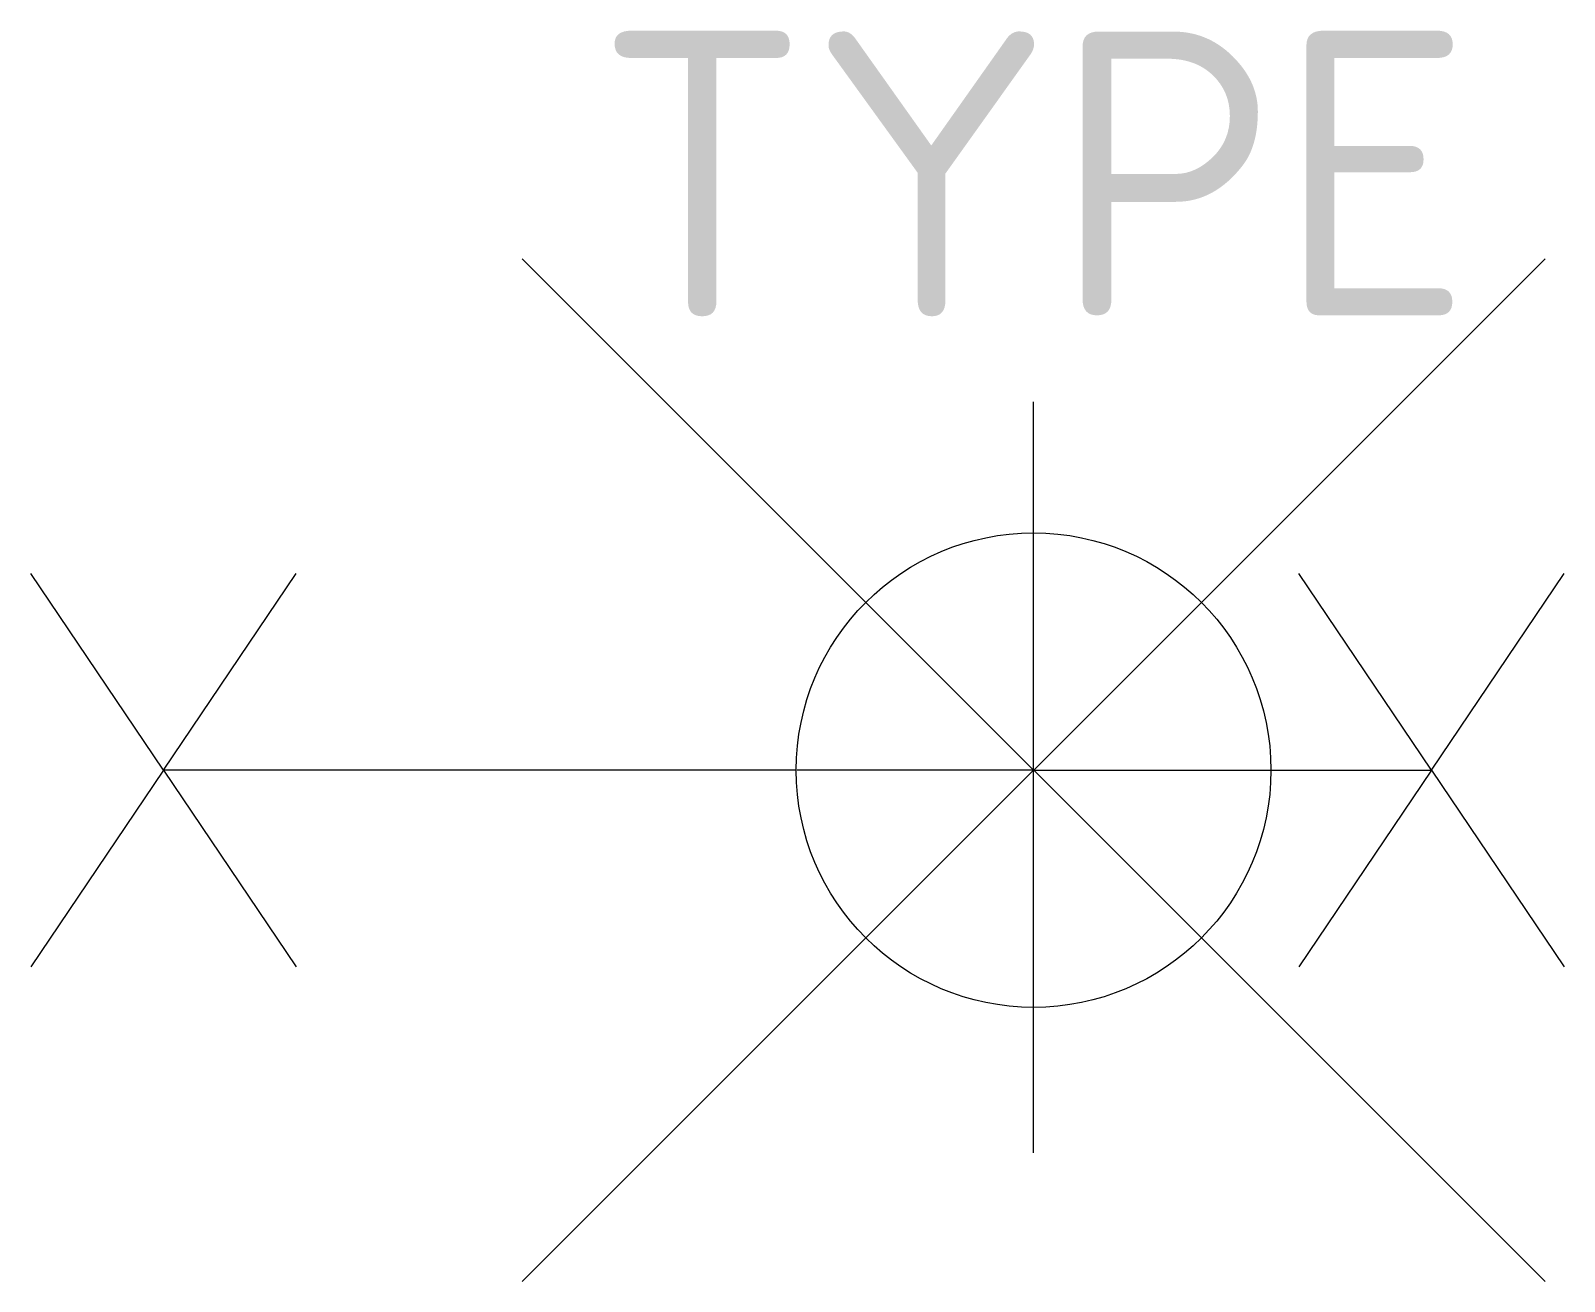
# Model space of a CAD drawing. Extents: x -6.34 to 3.35, y -3.23 to 4.68.
import ezdxf
from ezdxf.enums import TextEntityAlignment as Align

# ---------------------------------------------------------------- set-up
doc = ezdxf.new("R2010")
doc.units = 0
doc.header["$MEASUREMENT"] = 0
doc.styles.add('NLCS-ISO', font='NLCS-ISO.ttf')

msp = doc.modelspace()

# ---------------------------------------------------------------- linework, layer by layer
for p, q in [((3.2322, -3.2322), (-3.2322, 3.2322)), ((-3.2322, -3.2322), (3.2322, 3.2322)), ((0, -2.42), (0, 2.33)), ((-5.5, 0), (-6.3388, 1.2436)), ((-5.5, 0), (-4.6612, 1.2436)), ((2.515, 0), (1.6762, 1.2436)), ((2.515, 0), (3.3538, 1.2436)), ((-5.5, 0), (-6.3388, -1.2436)), ((-1.5, 0), (-5.5, 0)), ((-5.5, 0), (-4.6612, -1.2436)), ((0, 0), (-1.495, 0)), ((0, 0), (2.515, 0)), ((2.515, 0), (1.6762, -1.2436)), ((2.515, 0), (3.3538, -1.2436))]:
    msp.add_line(p, q)
msp.add_circle((-0.0004, 0.0001), 1.5)

# ---------------------------------------------------------------- texts
at = {"style": 'NLCS-ISO'}
msp.add_attdef('TYPE', text='', height=1.8, dxfattribs=at).set_placement((0, 2.33), align=Align.BOTTOM_CENTER)

doc.saveas('drawing.dxf')
